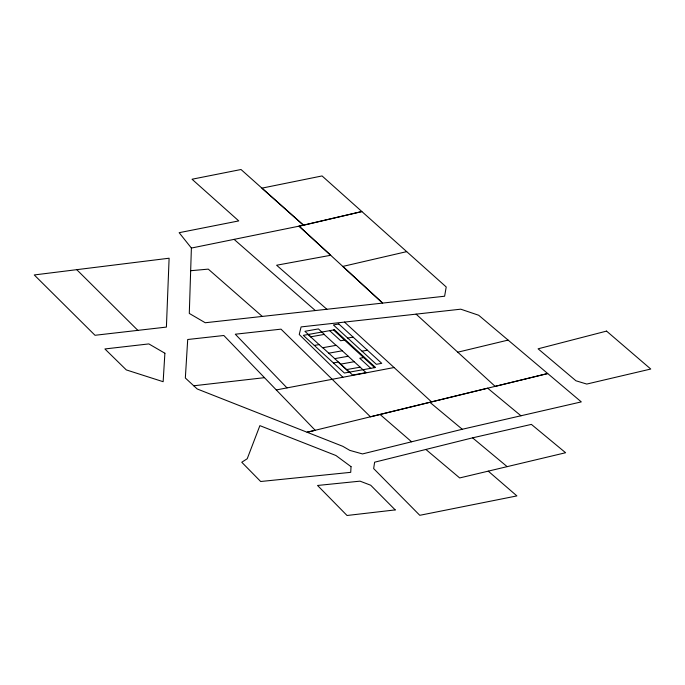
<?xml version="1.0" encoding="UTF-8"?>
<svg xmlns="http://www.w3.org/2000/svg" width="685" height="685" viewBox="0 0 685 685"><rect width="100%" height="100%" fill="white"/><g stroke="black" fill="none" stroke-linecap="round" stroke-linejoin="round"><path stroke-width="1.03" d="M191.389 248.056L303.532 225.245L241.017 169.512L192.031 179.23L238.757 220.912L179.153 232.686L191.389 248.056L189.291 313.43L205.26 322.746L444.616 296.228L446.218 286.972L322.061 175.942L261.91 188.144L303.532 225.245L361.86 211.554L299.054 226.161L330.684 255.282L276.612 265.232L326.865 309.269M425.873 449.454L459.678 477.942L565.604 452.734L531.389 424.392L472.573 437.843L374.618 462.204L373.659 468.583L419.777 515.308L516.901 495.914L488.251 471.143M462.272 429.264L362.493 453.932L349.821 450.387L342.817 446.32L197.203 388.969L185.344 378.009L187.707 339.503L223.832 335.496L315.186 430.283L307.094 432.252L429.88 402.3L462.272 429.264L581.3 401.898L478.704 315.263L460.748 309.183L301.083 326.916L299.242 334.494L342.885 377.264M457.768 352.193L508.09 340.094M406.702 251.635L342.808 266.422L382.65 303.104L299.054 226.161M276.278 389.936L394.08 367.528M310.63 336.823L324.365 334.383L318.405 328.911L304.911 331.317L310.879 336.78M347.706 338.065L353.1 337.097M314.329 345.437L319.099 344.589M344.529 340.068L340.685 340.753L329.682 330.667M328.774 353.186L342.26 350.78M362.022 351.182L367.417 350.223M334.734 358.649L348.22 356.251M333.415 362.939L338.184 362.082L349.187 372.169M363.615 357.561L359.762 358.246L370.773 368.333M340.702 364.12L354.188 361.714M346.661 369.583L360.147 367.186M76.746 269.667L34.25 274.95L95.009 335.282L166.404 327.087L169.109 258.219L76.746 269.667L137.848 330.358M193.752 385.783L264.487 377.666M190.661 270.721L208.274 269.128L262.286 316.427M521.02 415.821L487.66 388.19L370.457 416.805L281.004 329.151L235.289 334.22L286.998 387.89M472.573 437.843L507.148 466.639M380.038 414.459L411.599 441.791M234.09 239.365L315.34 310.545M416.112 314.141L495.161 386.374L547.7 373.539L431.55 401.889L344.512 322.096M333.526 329.982L374.618 367.648M324.116 334.426L336.044 345.36M322.806 347.715L352.629 375.055L366.115 372.649L336.292 345.317L322.558 347.757L308.096 334.503M351.037 466.665L350.729 472.333L260.677 481.504L241.762 462.247L247.225 458.744L259.889 425.642L335.924 455.508L351.037 466.665M164.888 353.229L163.15 381.708L126.297 369.909L104.899 348.956L148.85 343.913L164.888 353.229M606.559 331.103L538.093 348.811L575.948 380.783L586.762 384.062L650.75 369.035L606.559 331.103M338.792 323.979L333.398 324.938L376.339 364.309L381.733 363.341L338.792 323.979M334.443 329.81L303.327 335.35L344.418 373.025L375.534 367.485L334.443 329.81M395.202 509.905L347.038 515.488L317.54 485.468L360.036 481.153L370.696 485.228L395.202 509.905"/></g></svg>
